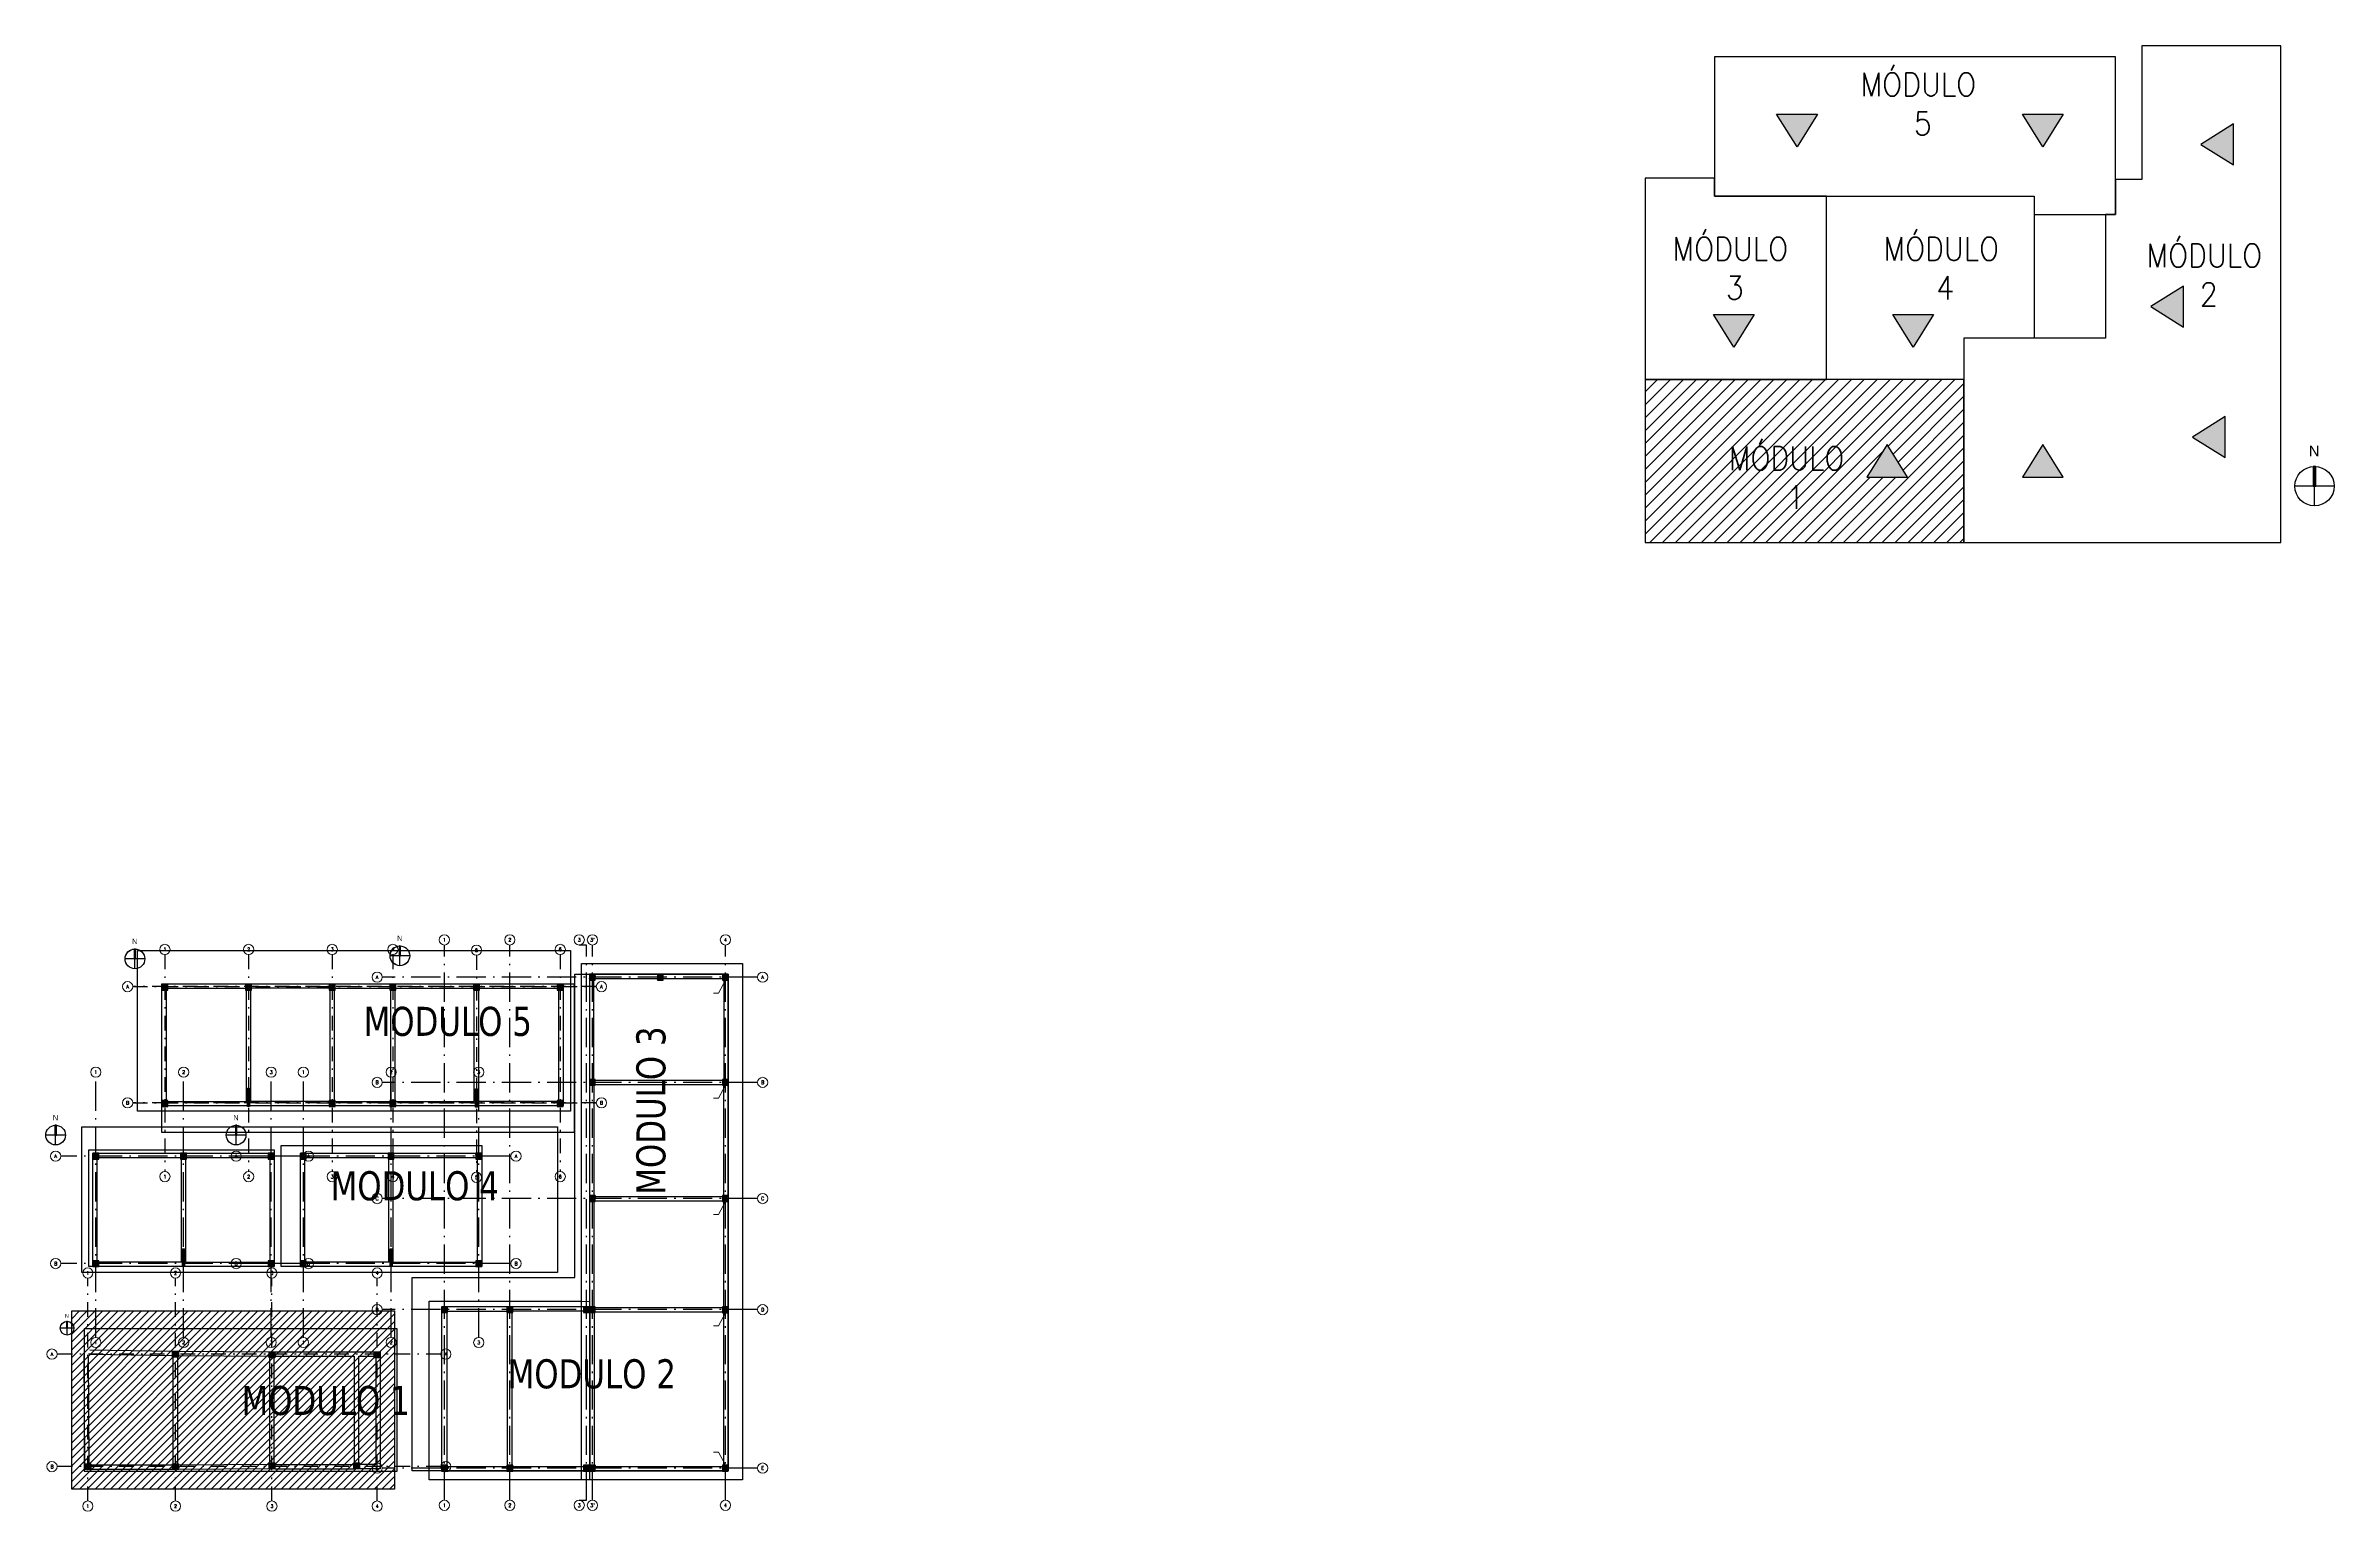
# Model space of a CAD drawing. Header units: feet. Extents: x -398 to 164, y -304 to 319.
# Drawn here: x -261.9 to -105.3, y 219 to 319.3 of the extents above; entities that cross this region are included whole.
import ezdxf
from ezdxf.enums import TextEntityAlignment as Align

# ---------------------------------------------------------------- set-up
doc = ezdxf.new("R2010")
doc.units = ezdxf.units.FT
doc.header["$MEASUREMENT"] = 0
doc.linetypes.add('EJES', pattern=[3, 2, -0.5, 0, -0.5])
doc.linetypes.add('TRAZO_Y_PUNTOX2', pattern=[2, 1, -0.5, 0, -0.5])
for name, color, linetype in [('A-EJES', 8, 'TRAZO_Y_PUNTOX2'), ('B-PLACA', 7, 'Continuous'), ('COL-VIS', 1, 'Continuous'), ('DIM', 7, 'Continuous'), ('EJES', 9, 'EJES'), ('FLECHAS', 7, 'Continuous'), ('HATCH', 9, 'Continuous'), ('HATCH-COL', 9, 'Continuous'), ('MUROS', 1, 'Continuous'), ('PROV', 4, 'Continuous'), ('TX1', 60, 'Continuous'), ('VIGAS', 3, 'Continuous')]:
    doc.layers.add(name, color=color, linetype=linetype)
for name, color, linetype, lineweight in [('A_MURO', 7, 'Continuous', 40), ('A_TEXT', 154, 'Continuous', 0), ('A_TEXT-SIMB', 195, 'Continuous', 20), ('ESTRUCTURA', 20, 'Continuous', 0), ('TX', 60, 'Continuous', 0)]:
    doc.layers.add(name, color=color, linetype=linetype, lineweight=lineweight)
doc.styles.add('ARIAL', font='arial.ttf')
doc.styles.add('D200N', font='romans.shx', dxfattribs={"width": 0.9, "height": 0.32})
doc.styles.add('SETEYCO', font='ROMANS.shx', dxfattribs={"width": 0.9, "height": 0.24})
doc.styles.get("Standard").update_dxf_attribs({"font": 'arial.ttf'})
doc.dimstyles.get("Standard").update_dxf_attribs({"dimtxt": 0.18, "dimasz": 0.18, "dimexe": 0.18, "dimexo": 0.0625, "dimgap": 0.09, "dimtad": 0, "dimtih": 1, "dimtoh": 1, "dimdec": 4, "dimzin": 0, "dimdsep": 46, "dimtxsty": 'Standard', "dimcen": 0.09, "dimadec": 0, "dimazin": 0, "dimtfac": 1, "dimtdec": 4, "dimtofl": 0, "dimtmove": 0, "dimatfit": 3, "dimfxl": 1, "dimtolj": 1, "dimtzin": 0, "dimarcsym": 0})

# ---------------------------------------------------------------- blocks, each defined once
blk = doc.blocks.new('Norte CDI')
at = {"layer": 'PROV'}
h = blk.add_hatch(color=256, dxfattribs=at)
h.dxf.hatch_style = 1
edge = h.paths.add_edge_path()
edge.add_arc((0, 0), 0.674, 85.74512, 94.25488)
edge.add_line((-0.05, 0.672), (-0.05, 0))
edge.add_line((-0.05, 0), (0.05, 0))
edge.add_line((0.05, 0), (0.05, 0.672))
for p, q in [((0.674, 0), (-0.674, 0)), ((0, -0.674), (0, 0))]:
    blk.add_line(p, q, dxfattribs=at)
blk.add_lwpolyline([(0.05, 0.672, 0.037148), (-0.05, 0.672), (-0.05, 0), (0.05, 0)], format="xyb", close=True, dxfattribs=at)
blk.add_circle((0, 0), 0.674, dxfattribs=at)
blk = doc.blocks.new('NORTE')
at = {"layer": 'A_MURO'}
blk.add_line((0.65, 0), (1.3, 0), dxfattribs=at)
at = {"layer": 'A_TEXT-SIMB'}
for p, q in [((0, 0), (0.65, 0)), ((0.65, 0.65), (0.65, -0.65))]:
    blk.add_line(p, q, dxfattribs=at)
blk.add_circle((0.65, 0), 0.65, dxfattribs=at)
at = {"layer": 'A_TEXT', "style": 'ARIAL'}
blk.add_attdef('N', text='', height=0.35, dxfattribs=at).set_placement((1.53, -0.165), align=Align.CENTER)
blk = doc.blocks.new('EJE-90', base_point=(0, -0.23))
blk.add_circle((0, 0.12), 0.35)
at = {"style": 'SETEYCO'}
blk.add_attdef('ID-EJEJE', text='', height=0.24, dxfattribs=at).set_placement((0, 0), align=Align.CENTER)
blk = doc.blocks.new('A$C052A30E3')
at = {"layer": 'HATCH-COL'}
h = blk.add_hatch(dxfattribs=at)
h.set_pattern_fill('ANSI31', color=9, scale=0.5)
h.set_pattern_definition([(45, (81.25127, 91.87424), (-0.044194174, 0.044194174), [])])
h.paths.add_polyline_path([(6, 7.7), (6, 8.1), (6.4, 8.1), (6.4, 7.7)])
h = blk.add_hatch(dxfattribs=at)
h.set_pattern_fill('ANSI31', color=9, scale=0.5)
h.set_pattern_definition([(45, (81.250994, 91.82217), (-0.044194174, 0.044194174), [])])
h.paths.add_polyline_path([(12.6, 7.65), (12.6, 8.05), (13, 8.05), (13, 7.65)])
h = blk.add_hatch(dxfattribs=at)
h.set_pattern_fill('ANSI31', color=9, scale=0.5)
h.set_pattern_definition([(45, (98.390506, 92.646066), (-0.044194174, 0.044194174), [])])
h.paths.add_polyline_path([(19.8, 7.65), (19.8, 8.05), (20.2, 8.05), (20.2, 7.65)])
h = blk.add_hatch(dxfattribs=at)
h.set_pattern_fill('ANSI31', color=9, scale=0.5)
h.set_pattern_definition([(45, (80.751257, 91.87412), (-0.044194174, 0.044194174), [])])
h.paths.add_polyline_path([(0, 0), (0, 0.4), (0.4, 0.4), (0.4, 0)])
h = blk.add_hatch(dxfattribs=at)
h.set_pattern_fill('ANSI31', color=9, scale=0.5)
h.set_pattern_definition([(45, (81.25127, 91.87424), (-0.044194174, 0.044194174), [])])
h.paths.add_polyline_path([(6, 0), (6, 0.4), (6.4, 0.4), (6.4, 0)])
h = blk.add_hatch(dxfattribs=at)
h.set_pattern_fill('ANSI31', color=9, scale=0.5)
h.set_pattern_definition([(45, (81.251214, 91.92338), (-0.044194174, 0.044194174), [])])
h.paths.add_polyline_path([(12.6, 0.05), (12.6, 0.45), (13, 0.45), (13, 0.05)])
h = blk.add_hatch(dxfattribs=at)
h.set_pattern_fill('ANSI31', color=9, scale=0.5)
h.set_pattern_definition([(45, (80.00127, 91.92424), (-0.044194174, 0.044194174), [])])
h.paths.add_polyline_path([(18.4, 0.05), (18.4, 0.45), (18.8, 0.45), (18.8, 0.05)])
at = {"layer": 'A-EJES', "color": 9}
for points in [[(0.2, -2.15), (0.2, 13.1)], [(6.2, -2.15), (6.2, 13.1)], [(12.8, -2.15), (12.8, 13.1)], [(20, -2.15), (20, 13.1)], [(24.35, 7.9), (-1.9, 7.9)], [(24.35, 0.2), (-1.9, 0.2)]]:
    blk.add_lwpolyline(points, dxfattribs=at)
at = {"layer": 'B-PLACA', "color": 9}
blk.add_lwpolyline([(21.37, 9.62), (-0.05, 9.62), (-0.05, -0.1), (21.37, -0.1)], close=True, dxfattribs=at)
at = {"layer": 'COL-VIS', "color": 9}
for points in [[(6, 7.7), (6, 8.1), (6.4, 8.1), (6.4, 7.7)], [(12.6, 7.65), (12.6, 8.05), (13, 8.05), (13, 7.65)], [(19.8, 7.65), (19.8, 8.05), (20.2, 8.05), (20.2, 7.65)], [(0, 0), (0, 0.4), (0.4, 0.4), (0.4, 0)], [(6, 0), (6, 0.4), (6.4, 0.4), (6.4, 0)], [(12.6, 0.05), (12.6, 0.45), (13, 0.45), (13, 0.05)], [(18.4, 0.05), (18.4, 0.45), (18.8, 0.45), (18.8, 0.05)]]:
    blk.add_lwpolyline(points, close=True, dxfattribs=at)
at = {"layer": 'VIGAS', "color": 9}
for points in [[(0.34, 7.9), (5.99, 7.8)], [(0.35, 8.2), (6, 8.1)], [(6.4, 8.1), (12.6, 8.05)], [(13, 8.05), (19.8, 8.05)], [(0, 0.4), (-0.05, 7.8)], [(0.3, 0.4), (0.25, 7.8)], [(6.05, 0.4), (6.05, 7.7)], [(6.35, 0.4), (6.35, 7.7)], [(6.4, 7.8), (12.6, 7.75)], [(12.65, 0.45), (12.65, 7.65)], [(12.95, 0.45), (12.95, 7.65)], [(13, 7.75), (18.45, 7.75)], [(18.45, 0.45), (18.45, 7.75)], [(18.75, 7.75), (19.8, 7.75)], [(18.75, 0.45), (18.75, 7.75)], [(20.2, 7.65), (20.2, 0.05), (18.8, 0.05)], [(19.9, 7.65), (19.9, 0.35), (18.8, 0.35)], [(6, 0.3), (0.4, 0.3)], [(6, 0), (0.4, 0)], [(12.6, 0.35), (6.4, 0.3)], [(12.6, 0.05), (6.4, 0)], [(13, 0.35), (18.4, 0.35)], [(13, 0.05), (18.4, 0.05)]]:
    blk.add_lwpolyline(points, dxfattribs=at)
at = {"color": 9}
for p, values in [((0.2, 13.1), {'ID-EJEJE': '1'}), ((6.2, 13.1), {'ID-EJEJE': '2'}), ((12.8, 13.1), {'ID-EJEJE': '3'}), ((20, 13.1), {'ID-EJEJE': '4'}), ((-2.25, 7.55), {'ID-EJEJE': 'A'}), ((24.7, 7.55), {'ID-EJEJE': 'A'}), ((-2.25, -0.15), {'ID-EJEJE': 'B'}), ((24.7, -0.15), {'ID-EJEJE': 'B'}), ((0.2, -2.85), {'ID-EJEJE': '1'}), ((6.2, -2.85), {'ID-EJEJE': '2'}), ((12.8, -2.85), {'ID-EJEJE': '3'}), ((20, -2.85), {'ID-EJEJE': '4'})]:
    blk.add_blockref('EJE-90', p, dxfattribs=at).add_auto_attribs(values)
ref = blk.add_blockref('NORTE', (-1.22, 9.2), dxfattribs=dict(at, xscale=0.7257532145892001, yscale=0.7257532145892001, zscale=0.7257532145892001, rotation=90))
ref.add_attrib('N', 'N', dxfattribs={"layer": 'A_TEXT', "height": 0.254, "style": 'ARIAL'}).set_placement((-1.1, 10.31), align=Align.BOTTOM_RIGHT)
at = {"layer": 'PROV', "color": 9, "xscale": 0.7000000000000001, "yscale": 0.7000000000000001, "zscale": 0.7000000000000001}
blk.add_blockref('Norte CDI', (-1.22, 9.67), dxfattribs=at)
blk = doc.blocks.new('COLUMNA 40X40')
at = {"layer": 'HATCH-COL'}
h = blk.add_hatch(dxfattribs=at)
h.set_pattern_fill('ANSI31', color=256, scale=0.1, style=0)
h.paths.add_polyline_path([(-38.8, -20.77), (-38.8, -21.17), (-38.4, -21.17), (-38.4, -20.77)])
at = {"layer": 'COL-VIS'}
blk.add_lwpolyline([(-38.8, -20.77), (-38.8, -21.17), (-38.4, -21.17), (-38.4, -20.77), (-38.8, -20.77)], dxfattribs=at)
blk = doc.blocks.new('A$C7ED9750D')
at = {"layer": 'HATCH'}
h = blk.add_hatch(dxfattribs=at)
h.set_pattern_fill('ANSI31', color=9, scale=0.1, style=0)
h.set_pattern_definition([(45, (270.585154, -52.668471), (-0.00883883476, 0.00883883476), [])])
h.paths.add_polyline_path([(6.13, 1.2), (6.27, 1.2), (6.27, 0), (6.13, 0)])
at = {"layer": 'B-PLACA', "color": 9}
blk.add_lwpolyline([(-0.28, 7.99), (12.4, 7.99), (12.4, 0), (-0.28, 0)], close=True, dxfattribs=at)
at = {"layer": 'EJES', "color": 9}
for points in [[(0.2, -4.85), (0.2, 12.95)], [(6.2, -4.85), (6.2, 12.95)], [(12.2, -4.85), (12.2, 12.95)], [(14.4, 7.55), (-2.2, 7.55)], [(14.4, 0.2), (-2.2, 0.2)]]:
    blk.add_lwpolyline(points, dxfattribs=at)
at = {"layer": 'MUROS', "color": 9}
blk.add_lwpolyline([(6.13, 1.2), (6.27, 1.2), (6.27, 0), (6.13, 0)], close=True, dxfattribs=at)
at = {"layer": 'VIGAS', "color": 9}
blk.add_lwpolyline([(0, 7.75), (12.4, 7.75), (12.4, 0), (0, 0)], close=True, dxfattribs=at)
for points in [[(0.3, 0.4), (0.3, 7.35)], [(0.4, 7.45), (6.02, 7.45)], [(6.05, 0.3), (6.05, 7.35)], [(6.35, 0.3), (6.35, 7.35)], [(6.4, 7.45), (12, 7.45)], [(12.1, 7.35), (12.1, 0.4)], [(6.05, 0.3), (0.4, 0.3)], [(6.35, 0.3), (12, 0.3)]]:
    blk.add_lwpolyline(points, dxfattribs=at)
at = {"color": 9}
for p, values in [((0.2, 12.95), {'ID-EJEJE': '1'}), ((6.21, 12.95), {'ID-EJEJE': '2'}), ((12.2, 12.95), {'ID-EJEJE': '3'}), ((-2.55, 7.2), {'ID-EJEJE': 'A'}), ((14.75, 7.2), {'ID-EJEJE': 'A'}), ((-2.55, -0.15), {'ID-EJEJE': 'B'}), ((14.75, -0.15), {'ID-EJEJE': 'B'}), ((0.2, -5.55), {'ID-EJEJE': '1'}), ((6.21, -5.55), {'ID-EJEJE': '2'}), ((12.2, -5.55), {'ID-EJEJE': '3'})]:
    blk.add_blockref('EJE-90', p, dxfattribs=at).add_auto_attribs(values)
ref = blk.add_blockref('NORTE', (-2.55, 8.32), dxfattribs=dict(at, xscale=1.036790306616755, yscale=1.036790306616755, zscale=1.036790306616755, rotation=90))
ref.add_attrib('N', 'N', dxfattribs={"layer": 'A_TEXT', "height": 0.363, "style": 'ARIAL'}).set_placement((-2.38, 9.9), align=Align.BOTTOM_RIGHT)
for p in [(38.8, 28.52), (44.8, 28.52), (50.8, 28.52), (38.8, 21.17), (50.8, 21.17)]:
    blk.add_blockref('COLUMNA 40X40', p, dxfattribs=at)
at = {"layer": 'PROV', "color": 9}
blk.add_blockref('Norte CDI', (-2.55, 8.99), dxfattribs=at)
blk = doc.blocks.new('A$C318A7F8D')
at = {"layer": 'HATCH'}
h = blk.add_hatch(dxfattribs=at)
h.set_pattern_fill('ANSI31', color=9, scale=0.1, style=0)
h.set_pattern_definition([(45, (258.185155, -52.668471), (-0.00883883476, 0.00883883476), [])])
h.paths.add_polyline_path([(-6.27, 1.2), (-6.13, 1.2), (-6.13, 0), (-6.27, 0)])
at = {"layer": 'B-PLACA', "color": 9}
blk.add_lwpolyline([(-13.73, 8.29), (0, 8.29), (0, 0), (-13.73, 0)], close=True, dxfattribs=at)
at = {"layer": 'EJES', "color": 9}
for points in [[(-12.2, -4.85), (-12.2, 12.95)], [(-6.2, -4.85), (-6.2, 12.95)], [(-0.2, -4.85), (-0.2, 12.95)], [(2, 7.55), (-16.45, 7.55)], [(2, 0.2), (-16.45, 0.2)]]:
    blk.add_lwpolyline(points, dxfattribs=at)
at = {"layer": 'MUROS', "color": 9}
blk.add_lwpolyline([(-6.27, 1.2), (-6.13, 1.2), (-6.13, 0), (-6.27, 0)], close=True, dxfattribs=at)
at = {"layer": 'VIGAS', "color": 9}
blk.add_lwpolyline([(-12.4, 7.75), (0, 7.75), (0, 0), (-12.4, 0)], close=True, dxfattribs=at)
for points in [[(-12.1, 0.4), (-12.1, 7.35)], [(-12, 7.45), (-6.38, 7.45)], [(-6.35, 0.3), (-6.35, 7.35)], [(-6.05, 0.3), (-6.05, 7.35)], [(-6, 7.45), (-0.4, 7.45)], [(-0.3, 7.35), (-0.3, 0.4)], [(-6.35, 0.3), (-12, 0.3)], [(-6.05, 0.3), (-0.4, 0.3)]]:
    blk.add_lwpolyline(points, dxfattribs=at)
at = {"color": 9}
for p, values in [((-12.2, 12.95), {'ID-EJEJE': '1'}), ((-6.19, 12.95), {'ID-EJEJE': '2'}), ((-0.2, 12.95), {'ID-EJEJE': '3'}), ((-16.8, 7.2), {'ID-EJEJE': 'A'}), ((2.35, 7.2), {'ID-EJEJE': 'A'}), ((-16.8, -0.15), {'ID-EJEJE': 'B'}), ((2.35, -0.15), {'ID-EJEJE': 'B'}), ((-12.2, -5.55), {'ID-EJEJE': '1'}), ((-6.19, -5.55), {'ID-EJEJE': '2'}), ((-0.2, -5.55), {'ID-EJEJE': '3'})]:
    blk.add_blockref('EJE-90', p, dxfattribs=at).add_auto_attribs(values)
ref = blk.add_blockref('NORTE', (-16.8, 8.32), dxfattribs=dict(at, xscale=1.036790306616755, yscale=1.036790306616755, zscale=1.036790306616755, rotation=90))
ref.add_attrib('N', 'N', dxfattribs={"layer": 'A_TEXT', "height": 0.363, "style": 'ARIAL'}).set_placement((-16.63, 9.9), align=Align.BOTTOM_RIGHT)
for p in [(26.4, 28.52), (32.4, 28.52), (38.4, 28.52), (26.4, 21.17), (38.4, 21.17)]:
    blk.add_blockref('COLUMNA 40X40', p, dxfattribs=at)
at = {"layer": 'PROV', "color": 9}
blk.add_blockref('Norte CDI', (-16.8, 8.99), dxfattribs=at)
blk = doc.blocks.new('A$C339227DE')
at = {"layer": 'HATCH'}
h = blk.add_hatch(dxfattribs=at)
h.set_pattern_fill('ANSI31', color=9, scale=0.1, style=0)
h.set_pattern_definition([(45, (242.860161, -61.018473), (-0.00883883476, 0.00883883476), [])])
h.paths.add_polyline_path([(-21.6, -7.1), (-21.45, -7.1), (-21.45, -8.35), (-21.6, -8.35)])
h = blk.add_hatch(dxfattribs=at)
h.set_pattern_fill('ANSI31', color=9, scale=0.1, style=0)
h.set_pattern_definition([(45, (258.460165, -61.068475), (-0.00883883476, 0.00883883476), [])])
h.paths.add_polyline_path([(-6, -7.15), (-5.85, -7.15), (-5.85, -8.4), (-6, -8.4)])
at = {"layer": 'A-EJES', "color": 9}
for p, q in [((-27.25, 2.05), (-27.25, -12.8)), ((-21.52, 2.05), (-21.52, -12.8)), ((-15.8, 2.05), (-15.8, -12.8)), ((-11.65, 2.05), (-11.65, -12.8)), ((-5.93, 2), (-5.93, -12.85)), ((-0.2, 2.05), (-0.2, -12.8))]:
    blk.add_line(p, q, dxfattribs=at)
for points in [[(2.27, -0.15), (-29.45, -0.15)], [(-29.45, -0.15), (2.27, -0.15)], [(-29.45, -8.1), (2.27, -8.1)], [(2.27, -8.1), (-29.45, -8.1)]]:
    blk.add_lwpolyline(points, dxfattribs=at)
at = {"layer": 'B-PLACA', "color": 9}
blk.add_lwpolyline([(-27.45, 0.05), (0.75, 0.05), (0.75, -10.12), (-27.45, -10.12)], close=True, dxfattribs=at)
at = {"layer": 'MUROS', "color": 9}
for points in [[(-21.6, -7.1), (-21.45, -7.1), (-21.45, -8.35), (-21.6, -8.35)], [(-6, -7.15), (-5.85, -7.15), (-5.85, -8.4), (-6, -8.4)]]:
    blk.add_lwpolyline(points, close=True, dxfattribs=at)
at = {"layer": 'VIGAS', "color": 9}
blk.add_lwpolyline([(-27.45, 0.05), (0, 0.05), (0, -8.3), (-27.45, -8.3)], close=True, dxfattribs=at)
for points in [[(-27.15, -7.9), (-27.15, -0.35)], [(-27.05, -0.25), (-21.71, -0.25)], [(-27.05, -8), (-21.67, -8), (-21.67, -0.35)], [(-16, -8), (-21.37, -8), (-21.37, -0.35)], [(-16, -0.25), (-21.32, -0.25), (-21.32, -0.25)], [(-15.95, -7.9), (-15.95, -0.35)], [(-15.65, -7.9), (-15.65, -0.35)], [(-15.6, -0.25), (-11.85, -0.25)], [(-11.8, -7.9), (-11.8, -0.35)], [(-11.5, -7.9), (-11.5, -0.35)], [(-11.45, -0.25), (-6.13, -0.25), (-6.13, -0.25)], [(-11.45, -8), (-6.08, -8), (-6.08, -0.35)], [(-0.4, -8), (-5.78, -8), (-5.78, -0.35)], [(-5.73, -0.25), (-0.4, -0.25)], [(-0.3, -7.9), (-0.3, -0.35)], [(-15.6, -8), (-11.85, -8)]]:
    blk.add_lwpolyline(points, dxfattribs=at)
at = {"color": 9}
ref = blk.add_blockref('NORTE', (-29.3, 1.08), dxfattribs=dict(at, xscale=1.036790306555988, yscale=1.036790306555988, zscale=1.036790306555988, rotation=90))
ref.add_attrib('N', 'N', dxfattribs={"layer": 'A_TEXT', "height": 0.363, "style": 'ARIAL'}).set_placement((-29.13, 2.66), align=Align.BOTTOM_RIGHT)
for p, values in [((-27.25, 2.05), {'ID-EJEJE': '1'}), ((-21.52, 2.05), {'ID-EJEJE': '2'}), ((-15.8, 2.05), {'ID-EJEJE': '3'}), ((-11.65, 2.05), {'ID-EJEJE': '4'}), ((-5.93, 2), {'ID-EJEJE': '5'}), ((-0.2, 2.05), {'ID-EJEJE': '6'}), ((-29.8, -0.5), {'ID-EJEJE': 'A'}), ((2.62, -0.5), {'ID-EJEJE': 'A'}), ((-29.8, -8.45), {'ID-EJEJE': 'B'}), ((2.62, -8.45), {'ID-EJEJE': 'B'}), ((-27.25, -13.5), {'ID-EJEJE': '1'}), ((-21.52, -13.5), {'ID-EJEJE': '2'}), ((-15.8, -13.5), {'ID-EJEJE': '3'}), ((-11.65, -13.5), {'ID-EJEJE': '4'}), ((-5.93, -13.55), {'ID-EJEJE': '5'}), ((-0.2, -13.5), {'ID-EJEJE': '6'})]:
    blk.add_blockref('EJE-90', p, dxfattribs=at).add_auto_attribs(values)
for p in [(11.35, 20.77), (17.07, 20.77), (22.8, 20.77), (26.95, 20.77), (32.67, 20.77), (38.4, 20.77), (11.35, 12.82), (22.8, 12.82), (26.95, 12.82), (38.4, 12.82)]:
    blk.add_blockref('COLUMNA 40X40', p, dxfattribs=at)
at = {"layer": 'PROV', "color": 9}
blk.add_blockref('Norte CDI', (-29.3, 1.75), dxfattribs=at)
blk = doc.blocks.new('A$C39564ED0')
at = {"layer": 'B-PLACA', "color": 9}
blk.add_lwpolyline([(-10.5, 0), (0, 0), (0, -33.99), (-21.63, -33.99), (-21.63, -20.75), (-10.5, -20.75)], close=True, dxfattribs=at)
at = {"layer": 'EJES', "color": 9}
for points in [[(-19.43, -35.99), (-19.43, 2)], [(-14.95, -35.99), (-14.95, 2)], [(-10.2, -35.99), (-9.7, -35.99), (-9.7, 2), (-10.2, 2)], [(-9.3, -35.99), (-9.3, 2)], [(-0.2, -35.99), (-0.2, 2)], [(2, -0.2), (-23.68, -0.2)], [(2, -7.4), (-23.68, -7.4)], [(2, -15.35), (-23.68, -15.35)], [(2, -22.95), (-23.68, -22.95)], [(2, -33.79), (-23.68, -33.79)]]:
    blk.add_lwpolyline(points, dxfattribs=at)
at = {"layer": 'VIGAS', "color": 9}
blk.add_lwpolyline([(-19.63, -33.99), (0, -33.99), (0, 0), (-9.5, 0), (-9.5, -22.75), (-19.63, -22.75)], close=True, dxfattribs=at)
for points in [[(-9.2, -7.2), (-9.2, -0.4)], [(-9.1, -0.3), (-4.85, -0.3)], [(-4.45, -0.3), (-0.4, -0.3)], [(-0.3, -0.4), (-0.3, -7.2)], [(-9.2, -7.6), (-9.2, -15.15)], [(-9.1, -7.25), (-0.4, -7.25)], [(-9.1, -7.55), (-0.4, -7.55)], [(-0.3, -15.15), (-0.3, -7.6)], [(-9.2, -15.55), (-9.2, -22.75)], [(-9.1, -15.2), (-0.4, -15.2)], [(-9.1, -15.5), (-0.4, -15.5)], [(-0.3, -22.76), (-0.3, -15.55)], [(-19.23, -23.05), (-15.15, -23.05)], [(-19.23, -33.59), (-19.23, -23.15)], [(-15.1, -33.59), (-15.1, -23.15)], [(-14.8, -33.59), (-14.8, -23.15)], [(-9.5, -23.05), (-14.75, -23.05)], [(-9.45, -33.59), (-9.45, -23.15)], [(-9.15, -33.59), (-9.15, -23.15)], [(-9.1, -22.8), (-0.4, -22.8)], [(-9.1, -23.1), (-0.4, -23.1)], [(-0.3, -33.59), (-0.3, -23.15)], [(-19.23, -33.69), (-15.15, -33.69)], [(-14.75, -33.69), (-9.5, -33.69)], [(-9.1, -33.69), (-4.85, -33.69)], [(-4.85, -33.69), (-0.4, -33.69)]]:
    blk.add_lwpolyline(points, dxfattribs=at)
at = {"color": 9}
ref = blk.add_blockref('NORTE', (-22.47, 0.58), dxfattribs=dict(at, xscale=1.036790306616745, yscale=1.036790306616745, zscale=1.036790306616745, rotation=90))
ref.add_attrib('N', 'N', dxfattribs={"layer": 'A_TEXT', "height": 0.363, "style": 'ARIAL'}).set_placement((-22.3, 2.17), align=Align.BOTTOM_RIGHT)
for p, values in [((-19.43, 2), {'ID-EJEJE': '1'}), ((-14.95, 2), {'ID-EJEJE': '2'}), ((-10.2, 2), {'ID-EJEJE': '3'}), ((-9.3, 2), {'ID-EJEJE': "3'"}), ((-0.2, 2), {'ID-EJEJE': '4'}), ((-24.03, -0.55), {'ID-EJEJE': 'A'}), ((2.35, -0.55), {'ID-EJEJE': 'A'}), ((-24.03, -7.75), {'ID-EJEJE': 'B'}), ((2.35, -7.75), {'ID-EJEJE': 'B'}), ((-24.03, -15.7), {'ID-EJEJE': 'C'}), ((2.35, -15.7), {'ID-EJEJE': 'C'}), ((-24.03, -23.3), {'ID-EJEJE': 'D'}), ((2.35, -23.3), {'ID-EJEJE': 'D'}), ((-24.03, -34.14), {'ID-EJEJE': 'E'}), ((2.35, -34.14), {'ID-EJEJE': 'E'}), ((-19.43, -36.69), {'ID-EJEJE': '1'}), ((-14.95, -36.69), {'ID-EJEJE': '2'}), ((-10.2, -36.69), {'ID-EJEJE': '3'}), ((-9.3, -36.69), {'ID-EJEJE': "3'"}), ((-0.2, -36.69), {'ID-EJEJE': '4'})]:
    blk.add_blockref('EJE-90', p, dxfattribs=at).add_auto_attribs(values)
at = {"color": 9, "rotation": 90}
for p in [(-30.27, 38.4), (-25.62, 38.4), (-21.17, 38.4), (-30.27, 31.2), (-21.17, 31.2), (-30.27, 23.25), (-21.17, 23.25), (-40.39, 15.65), (-35.92, 15.65), (-30.67, 15.65), (-30.27, 15.65), (-21.17, 15.64), (-40.39, 4.8), (-35.92, 4.8), (-30.67, 4.8), (-30.27, 4.8), (-21.17, 4.8)]:
    blk.add_blockref('COLUMNA 40X40', p, dxfattribs=at)
at = {"layer": 'PROV', "color": 9}
blk.add_blockref('Norte CDI', (-22.47, 1.26), dxfattribs=at)
at = {"layer": 'FLECHAS', "color": 9}
for points in [[(-0.2, -0.4), (-0.68, -1.29), (-1.02, -1.29)], [(-0.2, -7.6), (-0.68, -8.49), (-1.02, -8.49)], [(-0.2, -15.55), (-0.68, -16.44), (-1.02, -16.44)], [(-0.2, -23.16), (-0.68, -24.05), (-1.02, -24.05)], [(-0.2, -33.59), (-0.68, -32.7), (-1.02, -32.7)]]:
    blk.add_leader(points, dimstyle='Standard', dxfattribs=at)

msp = doc.modelspace()

# ---------------------------------------------------------------- hatches: boundary and pattern name
at = {"layer": 'DIM'}
h = msp.add_hatch(dxfattribs=at)
h.set_pattern_fill('ANSI31', color=9, scale=3, style=0)
h.set_pattern_definition([(45, (-260.12975, 220.5437), (-0.265165, 0.265165), [])])
h.paths.add_polyline_path([(-260.1297, 232.7406), (-238.0503, 232.7406), (-238.0503, 220.5437), (-260.1297, 220.5437)])
at = {"layer": 'HATCH'}
h = msp.add_hatch(dxfattribs=at)
h.set_pattern_fill('ANSI31', color=256, scale=5, style=0)
h.set_pattern_definition([(45, (-97.12755, -18.50177), (-0.4419417, 0.4419417), [])])
h.paths.add_polyline_path([(-130.6653, 296.4642), (-140.0653, 296.4642), (-152.4653, 296.4642), (-152.4653, 293.6172), (-152.4653, 285.3172), (-130.6653, 285.3172)])
h.paths.add_polyline_path([(-135.9227, 292.0282), (-134.5251, 289.7921), (-137.3202, 289.7921)], flags=16)
h.paths.add_polyline_path([(-147.1457, 287.0623), (-138.1171, 287.0623), (-138.1171, 292.4337), (-147.1457, 292.4337)], flags=24)
at = {"layer": 'HATCH-COL'}
h = msp.add_hatch(color=252, dxfattribs=at)
h.dxf.hatch_style = 1
h.paths.add_polyline_path([(-143.4823, 314.6331), (-140.6872, 314.6331), (-142.0847, 312.397)])
h = msp.add_hatch(color=252, dxfattribs=at)
h.dxf.hatch_style = 1
h.paths.add_polyline_path([(-126.6685, 314.6331), (-123.8735, 314.6331), (-125.271, 312.397)])
h = msp.add_hatch(color=252, dxfattribs=at)
h.dxf.hatch_style = 1
h.paths.add_polyline_path([(-112.2237, 311.165), (-112.2237, 313.9601), (-114.4598, 312.5626)])
h = msp.add_hatch(color=252, dxfattribs=at)
h.dxf.hatch_style = 1
h.paths.add_polyline_path([(-115.641, 300.062), (-115.641, 302.8571), (-117.8771, 301.4595)])
h = msp.add_hatch(color=252, dxfattribs=at)
h.dxf.hatch_style = 1
h.paths.add_polyline_path([(-147.8055, 300.9326), (-145.0104, 300.9326), (-146.408, 298.6965)])
h = msp.add_hatch(color=252, dxfattribs=at)
h.dxf.hatch_style = 1
h.paths.add_polyline_path([(-135.5346, 300.9326), (-132.7395, 300.9326), (-134.1371, 298.6965)])
h = msp.add_hatch(color=252, dxfattribs=at)
h.dxf.hatch_style = 1
h.paths.add_polyline_path([(-112.7872, 291.1414), (-112.7872, 293.9365), (-115.0233, 292.5389)])
h = msp.add_hatch(color=252, dxfattribs=at)
h.dxf.hatch_style = 1
h.paths.add_polyline_path([(-137.3202, 289.7921), (-134.5251, 289.7921), (-135.9227, 292.0282)])
h = msp.add_hatch(color=252, dxfattribs=at)
h.dxf.hatch_style = 1
h.paths.add_polyline_path([(-126.6685, 289.7921), (-123.8735, 289.7921), (-125.271, 292.0282)])

# ---------------------------------------------------------------- linework, layer by layer
at = {"layer": 'B-PLACA'}
for points in [[(-143.4823, 314.6331), (-140.6872, 314.6331), (-142.0847, 312.397), (-143.4823, 314.6331)], [(-126.6685, 314.6331), (-123.8735, 314.6331), (-125.271, 312.397), (-126.6685, 314.6331)], [(-112.2237, 311.165), (-112.2237, 313.9601), (-114.4598, 312.5626), (-112.2237, 311.165)], [(-115.641, 300.062), (-115.641, 302.8571), (-117.8771, 301.4595), (-115.641, 300.062)], [(-147.8055, 300.9326), (-145.0104, 300.9326), (-146.408, 298.6965), (-147.8055, 300.9326)], [(-135.5346, 300.9326), (-132.7395, 300.9326), (-134.1371, 298.6965), (-135.5346, 300.9326)], [(-112.7872, 291.1414), (-112.7872, 293.9365), (-115.0233, 292.5389), (-112.7872, 291.1414)], [(-137.3202, 289.7921), (-134.5251, 289.7921), (-135.9227, 292.0282), (-137.3202, 289.7921)], [(-126.6685, 289.7921), (-123.8735, 289.7921), (-125.271, 292.0282), (-126.6685, 289.7921)]]:
    msp.add_lwpolyline(points, dxfattribs=at)
at = {"layer": 'DIM'}
for points in [[(-147.7403, 309.0112), (-125.8653, 309.0112), (-125.8653, 307.7612), (-120.2903, 307.7612), (-120.2903, 318.5612), (-147.7403, 318.5612), (-147.7403, 310.2612), (-147.7403, 310.2612), (-147.7403, 309.0112)], [(-152.4653, 293.6172), (-152.4653, 285.3172), (-130.6653, 285.3172), (-130.6653, 296.4642), (-130.6653, 296.4642), (-130.6653, 296.4642), (-152.4653, 296.4642), (-152.4653, 296.4642)], [(-255.6314, 257.4087), (-225.9977, 257.4087), (-225.9977, 246.4202), (-255.6314, 246.4202)], [(-225.2533, 256.5119), (-214.236, 256.5119), (-214.236, 221.1764), (-225.2533, 221.1764)], [(-259.4552, 245.3401), (-226.9018, 245.3401), (-226.9018, 235.3719), (-259.4552, 235.3719)], [(-225.2533, 233.3974), (-225.2533, 233.3974), (-224.7099, 233.3955), (-224.711, 221.1721), (-224.711, 221.1721), (-235.6732, 221.1721), (-235.6732, 233.3974)]]:
    msp.add_lwpolyline(points, close=True, dxfattribs=at)
for points in [[(-118.4887, 310.1612), (-120.2903, 310.1612), (-120.2903, 307.7612), (-120.9887, 307.7612), (-120.9887, 299.3112), (-130.6653, 299.3112), (-130.6653, 285.3172), (-108.9887, 285.3172), (-108.9887, 319.3112), (-118.4887, 319.3112), (-118.4887, 310.1612)], [(-147.7403, 309.0112), (-147.7403, 310.2612), (-152.4653, 310.2612), (-152.4653, 309.0112), (-152.4653, 296.4642), (-140.0653, 296.4642), (-140.0653, 309.0112), (-147.7403, 309.0112)], [(-140.0653, 299.3112), (-140.0653, 307.7612), (-140.0653, 307.7612), (-140.0653, 309.0112), (-138.2653, 309.0112), (-125.8653, 309.0112), (-125.8653, 299.3112), (-130.6653, 299.3112), (-130.6653, 296.4642), (-140.0653, 296.4642), (-140.0653, 299.3112), (-140.0653, 299.3112)]]:
    msp.add_lwpolyline(points, dxfattribs=at)
at = {"layer": 'DIM', "color": 9}
msp.add_lwpolyline([(-260.1297, 232.7406), (-238.0503, 232.7406), (-238.0503, 220.5437), (-260.1297, 220.5437)], close=True, dxfattribs=at)

# ---------------------------------------------------------------- block references
ref = msp.add_blockref('NORTE', (-106.676, 287.8287), dxfattribs=dict(xscale=2.073580613111953, yscale=2.073580613111953, zscale=2.073580613111953, rotation=90))
ref.add_attrib('N', 'N', dxfattribs={"layer": 'A_TEXT', "height": 0.7258, "style": 'ARIAL'}).set_placement((-106.3345, 291.0013), align=Align.BOTTOM_RIGHT)
at = {"layer": 'ESTRUCTURA'}
for name, p in [('A$C39564ED0', (-215.2099, 255.7794)), ('A$C339227DE', (-226.5114, 255.0794)), ('A$C7ED9750D', (-258.6864, 235.7794)), ('A$C318A7F8D', (-232.0864, 235.7794)), ('A$C052A30E3', (-259.2369, 221.8865))]:
    msp.add_blockref(name, p, dxfattribs=at)
at = {"layer": 'PROV', "xscale": 2, "yscale": 2, "zscale": 2}
msp.add_blockref('Norte CDI', (-106.676, 289.1765), dxfattribs=at)

# ---------------------------------------------------------------- texts
at = {"layer": 'TX', "color": 9, "char_height": 1.98916, "attachment_point": 1, "style": 'D200N'}
for s, insert in [('\\pxqc;{\\fTahoma|b0|i0|c0|p34;MODULO 5}', (-240.1614, 253.5513)), ('\\pxqc;{\\fTahoma|b0|i0|c0|p34;MODULO 4}', (-242.4186, 242.3022)), ('\\pxqc;{\\fTahoma|b0|i0|c0|p34;MODULO 2}', (-230.3067, 229.4338)), ('\\pxqc;{\\fTahoma|b0|i0|c0|p34;MODULO 1}', (-248.5182, 227.6074))]:
    msp.add_mtext(s, dxfattribs=dict(at, insert=insert))
at = {"layer": 'TX', "color": 9, "insert": (-221.5048, 240.6952), "char_height": 1.98916, "attachment_point": 1, "rotation": 90, "style": 'D200N'}
msp.add_mtext('\\pxqc;{\\fTahoma|b0|i0|c0|p34;MODULO 3}', dxfattribs=at)
at = {"layer": 'TX1', "char_height": 1.6, "attachment_point": 4, "style": 'SETEYCO'}
for s, insert in [('\\pi-0.71865;MÓDULO \\P\\pi2.9156;5', (-137.0146, 315.3336)), ('\\pi-0.71865;MÓDULO \\P\\pi2.9156;3', (-149.8788, 304.0867)), ('\\pi-0.71865;MÓDULO \\P\\pi2.8813;4', (-135.4442, 304.0867)), ('\\pi-0.71865;MÓDULO \\P\\pi2.9156;2', (-117.4483, 303.6276)), ('\\pi-0.71865;MÓDULO \\P\\pi3.2242;1', (-146.027, 289.748))]:
    msp.add_mtext_dynamic_manual_height_columns(s, width=6.791267, gutter_width=1.2, heights=[0], dxfattribs=dict(at, insert=insert))

doc.saveas('drawing.dxf')
